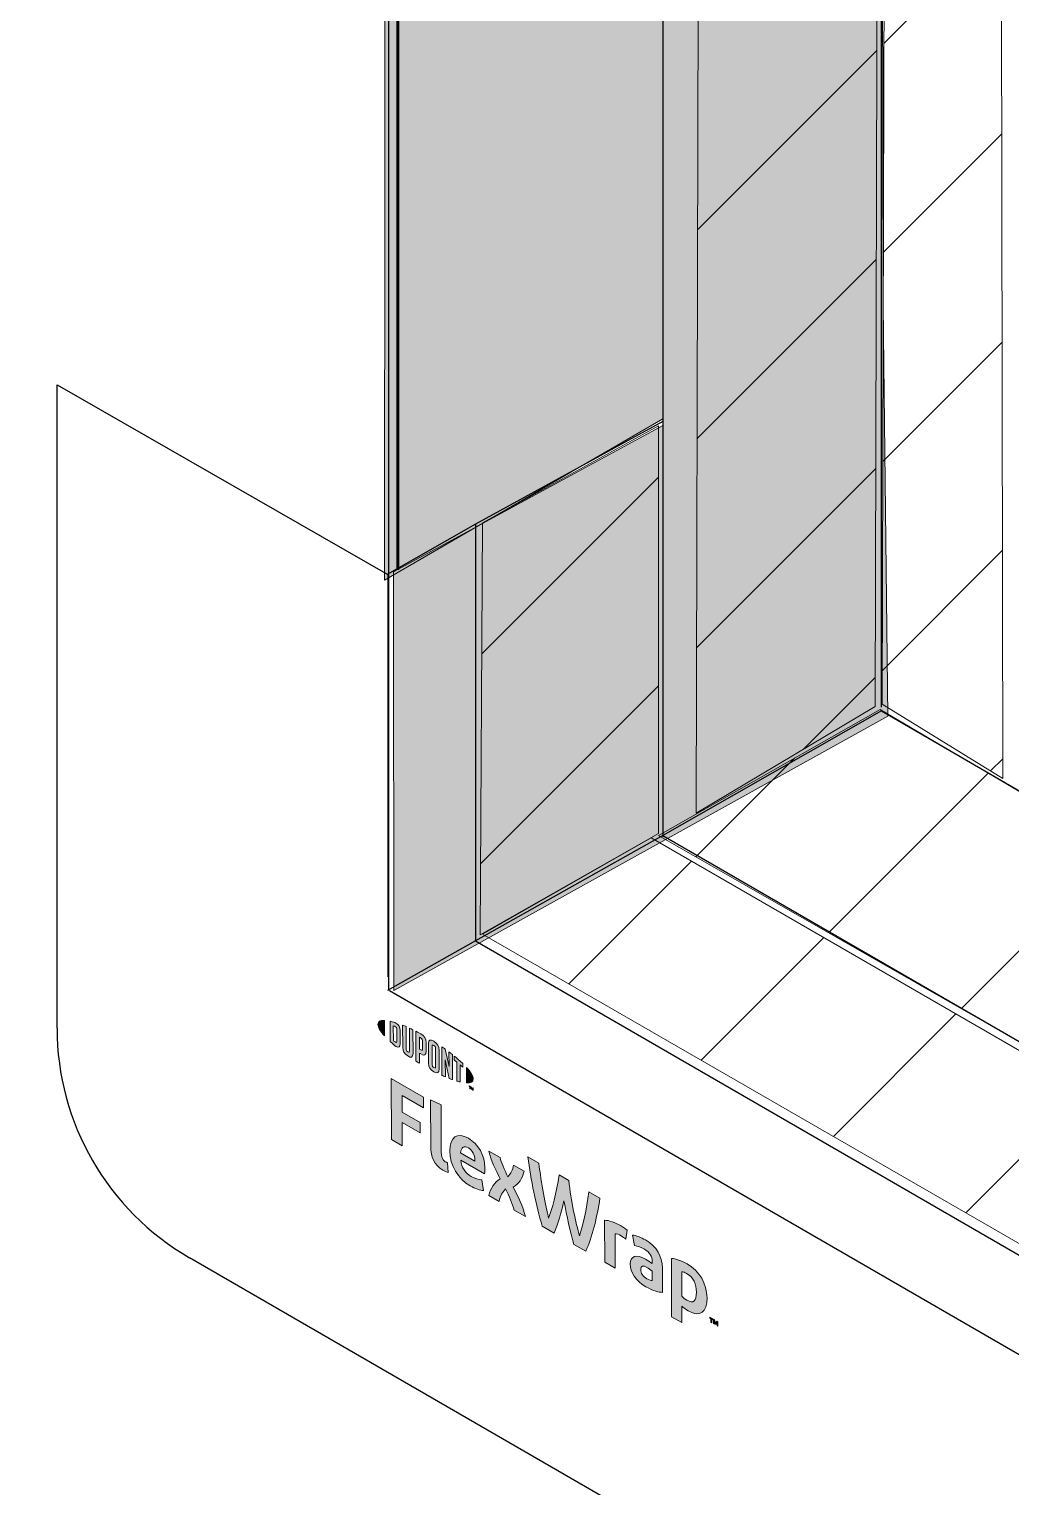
# Model space of a CAD drawing. Extents: x -1328 to 5679, y -4611 to 1603.
# Drawn here: x -146.6 to -80.1, y -2675.6 to -2576.7 of the extents above; entities that cross this region are included whole.
import ezdxf

# ---------------------------------------------------------------- set-up
doc = ezdxf.new("R2010")
doc.units = 0
doc.header["$MEASUREMENT"] = 0
for name, color, linetype, lineweight in [('G-ANNO-TTLB', 7, 'Continuous', 0), ('Layer 12', 7, 'Continuous', 0), ('TYVEK', 7, 'Continuous', 0)]:
    doc.layers.add(name, color=color, linetype=linetype, lineweight=lineweight)
pattern_1 = [(45, (0, 0), (-7.071067, 7.07107), [])]

# ---------------------------------------------------------------- blocks, each defined once
blk = doc.blocks.new('Block_71')
at = {"layer": 'TYVEK', "color": 18, "lineweight": 25, "true_color": 0x000000}
for points in [[(-103.062, -2631.204)], [(-116.344, -2638.543)]]:
    blk.add_lwpolyline(points, dxfattribs=at)
blk = doc.blocks.new('Block_130')
at = {"layer": 'TYVEK', "true_color": 0x003b71, "transparency": 33554687}
h = blk.add_hatch(color=156, dxfattribs=at)
h.dxf.hatch_style = 2
edge = h.paths.add_edge_path()
edge.add_spline(control_points=[(-122.042, -2652.023), (-122.042, -2652.023), (-122.052, -2647.883), (-122.052, -2647.883), (-122.052, -2647.883), (-119.867, -2649.137), (-119.867, -2649.137), (-119.867, -2649.137), (-119.865, -2649.859), (-119.865, -2649.859), (-119.865, -2649.859), (-121.317, -2649.025), (-121.317, -2649.025), (-121.317, -2649.025), (-121.314, -2650.149), (-121.314, -2650.149), (-121.314, -2650.149), (-120.093, -2650.85), (-120.093, -2650.85), (-120.093, -2650.85), (-120.091, -2651.572), (-120.091, -2651.572), (-120.091, -2651.572), (-121.312, -2650.871), (-121.312, -2650.871), (-121.312, -2650.871), (-121.308, -2652.445), (-121.308, -2652.445), (-121.308, -2652.445), (-122.042, -2652.023), (-122.042, -2652.023)], knot_values=[0, 0, 0, 0, 1, 1, 1, 2, 2, 2, 3, 3, 3, 4, 4, 4, 5, 5, 5, 6, 6, 6, 7, 7, 7, 8, 8, 8, 9, 9, 9, 10, 10, 10, 10], degree=3, periodic=0)
h = blk.add_hatch(color=156, dxfattribs=at)
h.dxf.hatch_style = 2
edge = h.paths.add_edge_path()
edge.add_spline(control_points=[(-118.669, -2652.867), (-118.668, -2653.186), (-118.596, -2653.399), (-118.391, -2653.517), (-118.34, -2653.546), (-118.288, -2653.57), (-118.242, -2653.585), (-118.242, -2653.585), (-118.189, -2654.259), (-118.189, -2654.259), (-118.287, -2654.227), (-118.446, -2654.159), (-118.548, -2654.1), (-119.138, -2653.761), (-119.375, -2653.182), (-119.377, -2652.472), (-119.377, -2652.472), (-119.385, -2649.313), (-119.385, -2649.313), (-119.385, -2649.313), (-118.677, -2649.673), (-118.677, -2649.673), (-118.677, -2649.673), (-118.669, -2652.867), (-118.669, -2652.867)], knot_values=[0, 0, 0, 0, 1, 1, 1, 2, 2, 2, 3, 3, 3, 4, 4, 4, 5, 5, 5, 6, 6, 6, 7, 7, 7, 8, 8, 8, 8], degree=3, periodic=0)
h = blk.add_hatch(color=156, dxfattribs=at)
h.dxf.hatch_style = 2
edge = h.paths.add_edge_path()
edge.add_spline(control_points=[(-117.358, -2652.917), (-117.358, -2652.917), (-116.383, -2653.477), (-116.383, -2653.477), (-116.383, -2653.477), (-116.383, -2653.406), (-116.383, -2653.406), (-116.384, -2653.074), (-116.538, -2652.743), (-116.82, -2652.581), (-117.118, -2652.411), (-117.312, -2652.541), (-117.358, -2652.917)], knot_values=[0, 0, 0, 0, 1, 1, 1, 2, 2, 2, 3, 3, 3, 4, 4, 4, 4], degree=3, periodic=0)
edge = h.paths.add_edge_path()
edge.add_spline(control_points=[(-115.799, -2655.478), (-116.024, -2655.466), (-116.358, -2655.358), (-116.696, -2655.163), (-117.522, -2654.689), (-118.088, -2653.762), (-118.09, -2652.78), (-118.093, -2651.839), (-117.576, -2651.498), (-116.822, -2651.931), (-116.15, -2652.317), (-115.707, -2653.12), (-115.705, -2653.913), (-115.705, -2654.09), (-115.715, -2654.238), (-115.725, -2654.351), (-115.725, -2654.351), (-117.346, -2653.42), (-117.346, -2653.42), (-117.278, -2653.931), (-117.037, -2654.283), (-116.626, -2654.518), (-116.375, -2654.663), (-116.134, -2654.736), (-115.913, -2654.756), (-115.913, -2654.756), (-115.799, -2655.478), (-115.799, -2655.478)], knot_values=[0, 0, 0, 0, 1, 1, 1, 2, 2, 2, 3, 3, 3, 4, 4, 4, 5, 5, 5, 6, 6, 6, 7, 7, 7, 8, 8, 8, 9, 9, 9, 9], degree=3, periodic=0)
h = blk.add_hatch(color=156, dxfattribs=at)
h.dxf.hatch_style = 2
edge = h.paths.add_edge_path()
edge.add_spline(control_points=[(-114.659, -2654.679), (-115.003, -2654.044), (-115.276, -2653.48), (-115.437, -2652.797), (-115.437, -2652.797), (-114.672, -2653.236), (-114.672, -2653.236), (-114.605, -2653.54), (-114.378, -2654.072), (-114.152, -2654.539), (-113.963, -2654.323), (-113.799, -2654.068), (-113.764, -2653.757), (-113.764, -2653.757), (-113.046, -2654.169), (-113.046, -2654.169), (-113.178, -2654.708), (-113.403, -2655.01), (-113.786, -2655.245), (-113.416, -2655.936), (-113.163, -2656.494), (-112.951, -2657.242), (-112.951, -2657.242), (-113.716, -2656.803), (-113.716, -2656.803), (-113.824, -2656.41), (-114.082, -2655.819), (-114.298, -2655.37), (-114.492, -2655.584), (-114.676, -2655.833), (-114.747, -2656.211), (-114.747, -2656.211), (-115.434, -2655.817), (-115.434, -2655.817), (-115.308, -2655.275), (-115.068, -2654.94), (-114.659, -2654.679)], knot_values=[0, 0, 0, 0, 1, 1, 1, 2, 2, 2, 3, 3, 3, 4, 4, 4, 5, 5, 5, 6, 6, 6, 7, 7, 7, 8, 8, 8, 9, 9, 9, 10, 10, 10, 11, 11, 11, 12, 12, 12, 12], degree=3, periodic=0)
h = blk.add_hatch(color=156, dxfattribs=at)
h.dxf.hatch_style = 2
edge = h.paths.add_edge_path()
edge.add_spline(control_points=[(-108.657, -2655.573), (-108.657, -2655.573), (-107.908, -2656.003), (-107.908, -2656.003), (-108.1, -2657.269), (-108.434, -2658.701), (-108.868, -2659.587), (-108.868, -2659.587), (-109.673, -2659.124), (-109.673, -2659.124), (-109.926, -2658.241), (-110.154, -2657.241), (-110.346, -2656.162), (-110.539, -2657.021), (-110.758, -2657.763), (-111.012, -2658.356), (-111.012, -2658.356), (-111.818, -2657.893), (-111.818, -2657.893), (-112.231, -2656.522), (-112.599, -2654.686), (-112.792, -2653.199), (-112.792, -2653.199), (-112.048, -2653.626), (-112.048, -2653.626), (-111.886, -2654.965), (-111.596, -2656.532), (-111.384, -2657.345), (-111.165, -2656.78), (-110.824, -2655.616), (-110.679, -2654.412), (-110.679, -2654.412), (-110.022, -2654.789), (-110.022, -2654.789), (-109.865, -2656.167), (-109.528, -2657.719), (-109.301, -2658.541), (-109.097, -2657.966), (-108.808, -2656.732), (-108.657, -2655.573)], knot_values=[0, 0, 0, 0, 1, 1, 1, 2, 2, 2, 3, 3, 3, 4, 4, 4, 5, 5, 5, 6, 6, 6, 7, 7, 7, 8, 8, 8, 9, 9, 9, 10, 10, 10, 11, 11, 11, 12, 12, 12, 13, 13, 13, 13], degree=3, periodic=0)
h = blk.add_hatch(color=156, dxfattribs=at)
h.dxf.hatch_style = 2
edge = h.paths.add_edge_path()
edge.add_spline(control_points=[(-106.515, -2657.848), (-106.331, -2657.954), (-106.156, -2658.078), (-106.054, -2658.166), (-106.054, -2658.166), (-106.155, -2658.776), (-106.155, -2658.776), (-106.242, -2658.69), (-106.35, -2658.616), (-106.457, -2658.555), (-106.647, -2658.446), (-106.775, -2658.413), (-106.883, -2658.411), (-106.883, -2658.411), (-106.877, -2660.73), (-106.877, -2660.73), (-106.877, -2660.73), (-107.585, -2660.323), (-107.585, -2660.323), (-107.585, -2660.323), (-107.592, -2657.49), (-107.592, -2657.49), (-107.316, -2657.489), (-106.885, -2657.636), (-106.515, -2657.848)], knot_values=[0, 0, 0, 0, 1, 1, 1, 2, 2, 2, 3, 3, 3, 4, 4, 4, 5, 5, 5, 6, 6, 6, 7, 7, 7, 8, 8, 8, 8], degree=3, periodic=0)
h = blk.add_hatch(color=156, dxfattribs=at)
h.dxf.hatch_style = 2
edge = h.paths.add_edge_path()
edge.add_spline(control_points=[(-104.36, -2661.578), (-104.36, -2661.578), (-104.361, -2660.945), (-104.361, -2660.945), (-104.479, -2660.848), (-104.603, -2660.759), (-104.726, -2660.689), (-104.962, -2660.553), (-105.146, -2660.554), (-105.145, -2660.832), (-105.145, -2661.08), (-104.991, -2661.299), (-104.719, -2661.455), (-104.565, -2661.543), (-104.437, -2661.581), (-104.36, -2661.578)], knot_values=[0, 0, 0, 0, 1, 1, 1, 2, 2, 2, 3, 3, 3, 4, 4, 4, 5, 5, 5, 5], degree=3, periodic=0)
edge = h.paths.add_edge_path()
edge.add_spline(control_points=[(-104.789, -2661.999), (-105.492, -2661.596), (-105.847, -2660.996), (-105.848, -2660.464), (-105.85, -2659.878), (-105.435, -2659.774), (-104.819, -2660.121), (-104.676, -2660.204), (-104.491, -2660.333), (-104.363, -2660.431), (-104.363, -2660.431), (-104.363, -2660.289), (-104.363, -2660.289), (-104.364, -2659.928), (-104.544, -2659.653), (-104.888, -2659.456), (-105.113, -2659.326), (-105.354, -2659.229), (-105.564, -2659.209), (-105.564, -2659.209), (-105.694, -2658.496), (-105.694, -2658.496), (-105.474, -2658.517), (-105.12, -2658.649), (-104.807, -2658.829), (-104.053, -2659.262), (-103.677, -2659.938), (-103.675, -2660.737), (-103.675, -2660.737), (-103.671, -2662.381), (-103.671, -2662.381), (-103.881, -2662.385), (-104.276, -2662.294), (-104.789, -2661.999)], knot_values=[0, 0, 0, 0, 1, 1, 1, 2, 2, 2, 3, 3, 3, 4, 4, 4, 5, 5, 5, 6, 6, 6, 7, 7, 7, 8, 8, 8, 9, 9, 9, 10, 10, 10, 11, 11, 11, 11], degree=3, periodic=0)
h = blk.add_hatch(color=156, dxfattribs=at)
h.dxf.hatch_style = 2
edge = h.paths.add_edge_path()
edge.add_spline(control_points=[(-102.026, -2662.912), (-101.574, -2663.172), (-101.365, -2662.973), (-101.366, -2662.364), (-101.367, -2661.831), (-101.563, -2661.364), (-102.03, -2661.096), (-102.158, -2661.023), (-102.251, -2660.999), (-102.358, -2660.985), (-102.358, -2660.985), (-102.354, -2662.641), (-102.354, -2662.641), (-102.257, -2662.744), (-102.174, -2662.827), (-102.026, -2662.912)], knot_values=[0, 0, 0, 0, 1, 1, 1, 2, 2, 2, 3, 3, 3, 4, 4, 4, 5, 5, 5, 5], degree=3, periodic=0)
edge = h.paths.add_edge_path()
edge.add_spline(control_points=[(-101.921, -2663.634), (-102.101, -2663.531), (-102.224, -2663.436), (-102.353, -2663.31), (-102.353, -2663.31), (-102.35, -2664.433), (-102.35, -2664.433), (-102.35, -2664.433), (-103.053, -2664.03), (-103.053, -2664.03), (-103.053, -2664.03), (-103.062, -2660.084), (-103.062, -2660.084), (-102.77, -2660.098), (-102.36, -2660.233), (-101.996, -2660.443), (-101.154, -2660.926), (-100.65, -2661.806), (-100.648, -2662.752), (-100.646, -2663.722), (-101.121, -2664.093), (-101.921, -2663.634)], knot_values=[0, 0, 0, 0, 1, 1, 1, 2, 2, 2, 3, 3, 3, 4, 4, 4, 5, 5, 5, 6, 6, 6, 7, 7, 7, 7], degree=3, periodic=0)
h = blk.add_hatch(color=156, dxfattribs=at)
h.dxf.hatch_style = 2
edge = h.paths.add_edge_path()
edge.add_spline(control_points=[(-100.14, -2664.239), (-100.113, -2664.326), (-100.089, -2664.393), (-100.058, -2664.463), (-100.028, -2664.428), (-100.006, -2664.388), (-99.981, -2664.33), (-99.981, -2664.33), (-99.907, -2664.372), (-99.907, -2664.372), (-99.907, -2664.372), (-99.906, -2664.678), (-99.906, -2664.678), (-99.906, -2664.678), (-99.971, -2664.641), (-99.971, -2664.641), (-99.971, -2664.641), (-99.971, -2664.5), (-99.971, -2664.5), (-99.971, -2664.5), (-99.968, -2664.455), (-99.968, -2664.455), (-99.989, -2664.488), (-100.013, -2664.523), (-100.034, -2664.549), (-100.034, -2664.549), (-100.084, -2664.521), (-100.084, -2664.521), (-100.106, -2664.469), (-100.131, -2664.405), (-100.152, -2664.346), (-100.152, -2664.346), (-100.149, -2664.398), (-100.149, -2664.398), (-100.149, -2664.398), (-100.149, -2664.539), (-100.149, -2664.539), (-100.149, -2664.539), (-100.213, -2664.502), (-100.213, -2664.502), (-100.213, -2664.502), (-100.214, -2664.196), (-100.214, -2664.196), (-100.214, -2664.196), (-100.14, -2664.239), (-100.14, -2664.239)], knot_values=[0, 0, 0, 0, 1, 1, 1, 2, 2, 2, 3, 3, 3, 4, 4, 4, 5, 5, 5, 6, 6, 6, 7, 7, 7, 8, 8, 8, 9, 9, 9, 10, 10, 10, 11, 11, 11, 12, 12, 12, 13, 13, 13, 14, 14, 14, 15, 15, 15, 15], degree=3, periodic=0)
edge = h.paths.add_edge_path()
edge.add_spline(control_points=[(-100.386, -2664.165), (-100.386, -2664.165), (-100.457, -2664.124), (-100.457, -2664.124), (-100.457, -2664.124), (-100.457, -2664.057), (-100.457, -2664.057), (-100.457, -2664.057), (-100.243, -2664.18), (-100.243, -2664.18), (-100.243, -2664.18), (-100.243, -2664.247), (-100.243, -2664.247), (-100.243, -2664.247), (-100.314, -2664.206), (-100.314, -2664.206), (-100.314, -2664.206), (-100.314, -2664.444), (-100.314, -2664.444), (-100.314, -2664.444), (-100.385, -2664.403), (-100.385, -2664.403), (-100.385, -2664.403), (-100.386, -2664.165), (-100.386, -2664.165)], knot_values=[0, 0, 0, 0, 1, 1, 1, 2, 2, 2, 3, 3, 3, 4, 4, 4, 5, 5, 5, 6, 6, 6, 7, 7, 7, 8, 8, 8, 8], degree=3, periodic=0)
at = {"layer": 'TYVEK'}
for points, knots in [([(-122.042, -2652.023), (-122.042, -2652.023), (-122.052, -2647.883), (-122.052, -2647.883), (-122.052, -2647.883), (-119.867, -2649.137), (-119.867, -2649.137), (-119.867, -2649.137), (-119.865, -2649.859), (-119.865, -2649.859), (-119.865, -2649.859), (-121.317, -2649.025), (-121.317, -2649.025), (-121.317, -2649.025), (-121.314, -2650.149), (-121.314, -2650.149), (-121.314, -2650.149), (-120.093, -2650.85), (-120.093, -2650.85), (-120.093, -2650.85), (-120.091, -2651.572), (-120.091, -2651.572), (-120.091, -2651.572), (-121.312, -2650.871), (-121.312, -2650.871), (-121.312, -2650.871), (-121.308, -2652.445), (-121.308, -2652.445), (-121.308, -2652.445), (-122.042, -2652.023), (-122.042, -2652.023)], [0, 0, 0, 0, 1, 1, 1, 2, 2, 2, 3, 3, 3, 4, 4, 4, 5, 5, 5, 6, 6, 6, 7, 7, 7, 8, 8, 8, 9, 9, 9, 10, 10, 10, 10]), ([(-118.669, -2652.867), (-118.668, -2653.186), (-118.596, -2653.399), (-118.391, -2653.517), (-118.34, -2653.546), (-118.288, -2653.57), (-118.242, -2653.585), (-118.242, -2653.585), (-118.189, -2654.259), (-118.189, -2654.259), (-118.287, -2654.227), (-118.446, -2654.159), (-118.548, -2654.1), (-119.138, -2653.761), (-119.375, -2653.182), (-119.377, -2652.472), (-119.377, -2652.472), (-119.385, -2649.313), (-119.385, -2649.313), (-119.385, -2649.313), (-118.677, -2649.673), (-118.677, -2649.673), (-118.677, -2649.673), (-118.669, -2652.867), (-118.669, -2652.867)], [0, 0, 0, 0, 1, 1, 1, 2, 2, 2, 3, 3, 3, 4, 4, 4, 5, 5, 5, 6, 6, 6, 7, 7, 7, 8, 8, 8, 8]), ([(-115.799, -2655.478), (-116.024, -2655.466), (-116.358, -2655.358), (-116.696, -2655.163), (-117.522, -2654.689), (-118.088, -2653.762), (-118.09, -2652.78), (-118.093, -2651.839), (-117.576, -2651.498), (-116.822, -2651.931), (-116.15, -2652.317), (-115.707, -2653.12), (-115.705, -2653.913), (-115.705, -2654.09), (-115.715, -2654.238), (-115.725, -2654.351), (-115.725, -2654.351), (-117.346, -2653.42), (-117.346, -2653.42), (-117.278, -2653.931), (-117.037, -2654.283), (-116.626, -2654.518), (-116.375, -2654.663), (-116.134, -2654.736), (-115.913, -2654.756), (-115.913, -2654.756), (-115.799, -2655.478), (-115.799, -2655.478)], [0, 0, 0, 0, 1, 1, 1, 2, 2, 2, 3, 3, 3, 4, 4, 4, 5, 5, 5, 6, 6, 6, 7, 7, 7, 8, 8, 8, 9, 9, 9, 9]), ([(-117.358, -2652.917), (-117.358, -2652.917), (-116.383, -2653.477), (-116.383, -2653.477), (-116.383, -2653.477), (-116.383, -2653.406), (-116.383, -2653.406), (-116.384, -2653.074), (-116.538, -2652.743), (-116.82, -2652.581), (-117.118, -2652.411), (-117.312, -2652.541), (-117.358, -2652.917)], [0, 0, 0, 0, 1, 1, 1, 2, 2, 2, 3, 3, 3, 4, 4, 4, 4]), ([(-114.659, -2654.679), (-115.003, -2654.044), (-115.276, -2653.48), (-115.437, -2652.797), (-115.437, -2652.797), (-114.672, -2653.236), (-114.672, -2653.236), (-114.605, -2653.54), (-114.378, -2654.072), (-114.152, -2654.539), (-113.963, -2654.323), (-113.799, -2654.068), (-113.764, -2653.757), (-113.764, -2653.757), (-113.046, -2654.169), (-113.046, -2654.169), (-113.178, -2654.708), (-113.403, -2655.01), (-113.786, -2655.245), (-113.416, -2655.936), (-113.163, -2656.494), (-112.951, -2657.242), (-112.951, -2657.242), (-113.716, -2656.803), (-113.716, -2656.803), (-113.824, -2656.41), (-114.082, -2655.819), (-114.298, -2655.37), (-114.492, -2655.584), (-114.676, -2655.833), (-114.747, -2656.211), (-114.747, -2656.211), (-115.434, -2655.817), (-115.434, -2655.817), (-115.308, -2655.275), (-115.068, -2654.94), (-114.659, -2654.679)], [0, 0, 0, 0, 1, 1, 1, 2, 2, 2, 3, 3, 3, 4, 4, 4, 5, 5, 5, 6, 6, 6, 7, 7, 7, 8, 8, 8, 9, 9, 9, 10, 10, 10, 11, 11, 11, 12, 12, 12, 12]), ([(-108.657, -2655.573), (-108.657, -2655.573), (-107.908, -2656.003), (-107.908, -2656.003), (-108.1, -2657.269), (-108.434, -2658.701), (-108.868, -2659.587), (-108.868, -2659.587), (-109.673, -2659.124), (-109.673, -2659.124), (-109.926, -2658.241), (-110.154, -2657.241), (-110.346, -2656.162), (-110.539, -2657.021), (-110.758, -2657.763), (-111.012, -2658.356), (-111.012, -2658.356), (-111.818, -2657.893), (-111.818, -2657.893), (-112.231, -2656.522), (-112.599, -2654.686), (-112.792, -2653.199), (-112.792, -2653.199), (-112.048, -2653.626), (-112.048, -2653.626), (-111.886, -2654.965), (-111.596, -2656.532), (-111.384, -2657.345), (-111.165, -2656.78), (-110.824, -2655.616), (-110.679, -2654.412), (-110.679, -2654.412), (-110.022, -2654.789), (-110.022, -2654.789), (-109.865, -2656.167), (-109.528, -2657.719), (-109.301, -2658.541), (-109.097, -2657.966), (-108.808, -2656.732), (-108.657, -2655.573)], [0, 0, 0, 0, 1, 1, 1, 2, 2, 2, 3, 3, 3, 4, 4, 4, 5, 5, 5, 6, 6, 6, 7, 7, 7, 8, 8, 8, 9, 9, 9, 10, 10, 10, 11, 11, 11, 12, 12, 12, 13, 13, 13, 13]), ([(-106.515, -2657.848), (-106.331, -2657.954), (-106.156, -2658.078), (-106.054, -2658.166), (-106.054, -2658.166), (-106.155, -2658.776), (-106.155, -2658.776), (-106.242, -2658.69), (-106.35, -2658.616), (-106.457, -2658.555), (-106.647, -2658.446), (-106.775, -2658.413), (-106.883, -2658.411), (-106.883, -2658.411), (-106.877, -2660.73), (-106.877, -2660.73), (-106.877, -2660.73), (-107.585, -2660.323), (-107.585, -2660.323), (-107.585, -2660.323), (-107.592, -2657.49), (-107.592, -2657.49), (-107.316, -2657.489), (-106.885, -2657.636), (-106.515, -2657.848)], [0, 0, 0, 0, 1, 1, 1, 2, 2, 2, 3, 3, 3, 4, 4, 4, 5, 5, 5, 6, 6, 6, 7, 7, 7, 8, 8, 8, 8]), ([(-104.789, -2661.999), (-105.492, -2661.596), (-105.847, -2660.996), (-105.848, -2660.464), (-105.85, -2659.878), (-105.435, -2659.774), (-104.819, -2660.121), (-104.676, -2660.204), (-104.491, -2660.333), (-104.363, -2660.431), (-104.363, -2660.431), (-104.363, -2660.289), (-104.363, -2660.289), (-104.364, -2659.928), (-104.544, -2659.653), (-104.888, -2659.456), (-105.113, -2659.326), (-105.354, -2659.229), (-105.564, -2659.209), (-105.564, -2659.209), (-105.694, -2658.496), (-105.694, -2658.496), (-105.474, -2658.517), (-105.12, -2658.649), (-104.807, -2658.829), (-104.053, -2659.262), (-103.677, -2659.938), (-103.675, -2660.737), (-103.675, -2660.737), (-103.671, -2662.381), (-103.671, -2662.381), (-103.881, -2662.385), (-104.276, -2662.294), (-104.789, -2661.999)], [0, 0, 0, 0, 1, 1, 1, 2, 2, 2, 3, 3, 3, 4, 4, 4, 5, 5, 5, 6, 6, 6, 7, 7, 7, 8, 8, 8, 9, 9, 9, 10, 10, 10, 11, 11, 11, 11]), ([(-101.921, -2663.634), (-102.101, -2663.531), (-102.224, -2663.436), (-102.353, -2663.31), (-102.353, -2663.31), (-102.35, -2664.433), (-102.35, -2664.433), (-102.35, -2664.433), (-103.053, -2664.03), (-103.053, -2664.03), (-103.053, -2664.03), (-103.062, -2660.084), (-103.062, -2660.084), (-102.77, -2660.098), (-102.36, -2660.233), (-101.996, -2660.443), (-101.154, -2660.926), (-100.65, -2661.806), (-100.648, -2662.752), (-100.646, -2663.722), (-101.121, -2664.093), (-101.921, -2663.634)], [0, 0, 0, 0, 1, 1, 1, 2, 2, 2, 3, 3, 3, 4, 4, 4, 5, 5, 5, 6, 6, 6, 7, 7, 7, 7]), ([(-104.36, -2661.578), (-104.36, -2661.578), (-104.361, -2660.945), (-104.361, -2660.945), (-104.479, -2660.848), (-104.603, -2660.759), (-104.726, -2660.689), (-104.962, -2660.553), (-105.146, -2660.554), (-105.145, -2660.832), (-105.145, -2661.08), (-104.991, -2661.299), (-104.719, -2661.455), (-104.565, -2661.543), (-104.437, -2661.581), (-104.36, -2661.578)], [0, 0, 0, 0, 1, 1, 1, 2, 2, 2, 3, 3, 3, 4, 4, 4, 5, 5, 5, 5]), ([(-102.026, -2662.912), (-101.574, -2663.172), (-101.365, -2662.973), (-101.366, -2662.364), (-101.367, -2661.831), (-101.563, -2661.364), (-102.03, -2661.096), (-102.158, -2661.023), (-102.251, -2660.999), (-102.358, -2660.985), (-102.358, -2660.985), (-102.354, -2662.641), (-102.354, -2662.641), (-102.257, -2662.744), (-102.174, -2662.827), (-102.026, -2662.912)], [0, 0, 0, 0, 1, 1, 1, 2, 2, 2, 3, 3, 3, 4, 4, 4, 5, 5, 5, 5]), ([(-100.386, -2664.165), (-100.386, -2664.165), (-100.457, -2664.124), (-100.457, -2664.124), (-100.457, -2664.124), (-100.457, -2664.057), (-100.457, -2664.057), (-100.457, -2664.057), (-100.243, -2664.18), (-100.243, -2664.18), (-100.243, -2664.18), (-100.243, -2664.247), (-100.243, -2664.247), (-100.243, -2664.247), (-100.314, -2664.206), (-100.314, -2664.206), (-100.314, -2664.206), (-100.314, -2664.444), (-100.314, -2664.444), (-100.314, -2664.444), (-100.385, -2664.403), (-100.385, -2664.403), (-100.385, -2664.403), (-100.386, -2664.165), (-100.386, -2664.165)], [0, 0, 0, 0, 1, 1, 1, 2, 2, 2, 3, 3, 3, 4, 4, 4, 5, 5, 5, 6, 6, 6, 7, 7, 7, 8, 8, 8, 8]), ([(-100.14, -2664.239), (-100.113, -2664.326), (-100.089, -2664.393), (-100.058, -2664.463), (-100.028, -2664.428), (-100.006, -2664.388), (-99.981, -2664.33), (-99.981, -2664.33), (-99.907, -2664.372), (-99.907, -2664.372), (-99.907, -2664.372), (-99.906, -2664.678), (-99.906, -2664.678), (-99.906, -2664.678), (-99.971, -2664.641), (-99.971, -2664.641), (-99.971, -2664.641), (-99.971, -2664.5), (-99.971, -2664.5), (-99.971, -2664.5), (-99.968, -2664.455), (-99.968, -2664.455), (-99.989, -2664.488), (-100.013, -2664.523), (-100.034, -2664.549), (-100.034, -2664.549), (-100.084, -2664.521), (-100.084, -2664.521), (-100.106, -2664.469), (-100.131, -2664.405), (-100.152, -2664.346), (-100.152, -2664.346), (-100.149, -2664.398), (-100.149, -2664.398), (-100.149, -2664.398), (-100.149, -2664.539), (-100.149, -2664.539), (-100.149, -2664.539), (-100.213, -2664.502), (-100.213, -2664.502), (-100.213, -2664.502), (-100.214, -2664.196), (-100.214, -2664.196), (-100.214, -2664.196), (-100.14, -2664.239), (-100.14, -2664.239)], [0, 0, 0, 0, 1, 1, 1, 2, 2, 2, 3, 3, 3, 4, 4, 4, 5, 5, 5, 6, 6, 6, 7, 7, 7, 8, 8, 8, 9, 9, 9, 10, 10, 10, 11, 11, 11, 12, 12, 12, 13, 13, 13, 14, 14, 14, 15, 15, 15, 15])]:
    blk.add_open_spline(points, degree=3, knots=knots, dxfattribs=at)
blk = doc.blocks.new('Block_131')
at = {"layer": 'TYVEK', "true_color": 0x003b71, "transparency": 33554687}
h = blk.add_hatch(color=156, dxfattribs=at)
h.dxf.hatch_style = 2
edge = h.paths.add_edge_path()
edge.add_spline(control_points=[(-122.955, -2644.204), (-122.954, -2644.395), (-122.793, -2644.665), (-122.513, -2644.979), (-122.513, -2644.979), (-122.516, -2643.939), (-122.516, -2643.939), (-122.795, -2643.93), (-122.955, -2644.015), (-122.955, -2644.204)], knot_values=[0, 0, 0, 0, 1, 1, 1, 2, 2, 2, 3, 3, 3, 3], degree=3, periodic=0)
h = blk.add_hatch(color=156, dxfattribs=at)
h.dxf.hatch_style = 2
edge = h.paths.add_edge_path()
edge.add_spline(control_points=[(-121.673, -2645.364), (-121.673, -2645.444), (-121.715, -2645.447), (-121.764, -2645.418), (-121.803, -2645.396), (-121.863, -2645.345), (-121.911, -2645.302), (-121.911, -2645.302), (-121.914, -2644.308), (-121.914, -2644.308), (-121.865, -2644.321), (-121.805, -2644.339), (-121.767, -2644.361), (-121.717, -2644.39), (-121.676, -2644.44), (-121.675, -2644.52), (-121.675, -2644.52), (-121.673, -2645.364), (-121.673, -2645.364)], knot_values=[0, 0, 0, 0, 1, 1, 1, 2, 2, 2, 3, 3, 3, 4, 4, 4, 5, 5, 5, 6, 6, 6, 6], degree=3, periodic=0)
edge = h.paths.add_edge_path()
edge.add_spline(control_points=[(-121.735, -2644.12), (-121.813, -2644.075), (-121.926, -2644.037), (-122.129, -2643.993), (-122.129, -2643.993), (-122.126, -2645.371), (-122.126, -2645.371), (-121.947, -2645.536), (-121.809, -2645.652), (-121.731, -2645.697), (-121.551, -2645.8), (-121.45, -2645.731), (-121.45, -2645.527), (-121.45, -2645.527), (-121.453, -2644.613), (-121.453, -2644.613), (-121.453, -2644.409), (-121.555, -2644.224), (-121.735, -2644.12)], knot_values=[0, 0, 0, 0, 1, 1, 1, 2, 2, 2, 3, 3, 3, 4, 4, 4, 5, 5, 5, 6, 6, 6, 6], degree=3, periodic=0)
h = blk.add_hatch(color=156, dxfattribs=at)
h.dxf.hatch_style = 2
edge = h.paths.add_edge_path()
edge.add_spline(control_points=[(-120.823, -2646.014), (-120.822, -2646.093), (-120.846, -2646.13), (-120.932, -2646.069), (-121.017, -2646.008), (-121.04, -2645.954), (-121.04, -2645.859), (-121.04, -2645.859), (-121.044, -2644.36), (-121.044, -2644.36), (-121.1, -2644.334), (-121.226, -2644.282), (-121.28, -2644.26), (-121.28, -2644.26), (-121.276, -2645.777), (-121.276, -2645.777), (-121.275, -2646.019), (-121.173, -2646.172), (-120.932, -2646.342), (-120.711, -2646.498), (-120.576, -2646.447), (-120.577, -2646.178), (-120.577, -2646.178), (-120.581, -2644.576), (-120.581, -2644.576), (-120.627, -2644.553), (-120.778, -2644.481), (-120.826, -2644.459), (-120.826, -2644.459), (-120.823, -2646.014), (-120.823, -2646.014)], knot_values=[0, 0, 0, 0, 1, 1, 1, 2, 2, 2, 3, 3, 3, 4, 4, 4, 5, 5, 5, 6, 6, 6, 7, 7, 7, 8, 8, 8, 9, 9, 9, 10, 10, 10, 10], degree=3, periodic=0)
h = blk.add_hatch(color=156, dxfattribs=at)
h.dxf.hatch_style = 2
edge = h.paths.add_edge_path()
edge.add_spline(control_points=[(-119.928, -2645.869), (-119.928, -2645.956), (-119.954, -2645.985), (-120.054, -2645.928), (-120.054, -2645.928), (-120.14, -2645.879), (-120.14, -2645.879), (-120.14, -2645.879), (-120.142, -2645.082), (-120.142, -2645.082), (-120.104, -2645.102), (-120.083, -2645.113), (-120.06, -2645.127), (-119.952, -2645.189), (-119.929, -2645.249), (-119.929, -2645.337), (-119.929, -2645.337), (-119.928, -2645.869), (-119.928, -2645.869)], knot_values=[0, 0, 0, 0, 1, 1, 1, 2, 2, 2, 3, 3, 3, 4, 4, 4, 5, 5, 5, 6, 6, 6, 6], degree=3, periodic=0)
edge = h.paths.add_edge_path()
edge.add_spline(control_points=[(-120.047, -2644.853), (-120.089, -2644.829), (-120.245, -2644.745), (-120.389, -2644.673), (-120.389, -2644.673), (-120.384, -2646.691), (-120.384, -2646.691), (-120.335, -2646.722), (-120.207, -2646.803), (-120.138, -2646.845), (-120.138, -2646.845), (-120.139, -2646.159), (-120.139, -2646.159), (-120.139, -2646.159), (-120.043, -2646.214), (-120.043, -2646.214), (-119.786, -2646.361), (-119.679, -2646.29), (-119.679, -2646.033), (-119.679, -2646.033), (-119.681, -2645.439), (-119.681, -2645.439), (-119.682, -2645.188), (-119.802, -2644.993), (-120.047, -2644.853)], knot_values=[0, 0, 0, 0, 1, 1, 1, 2, 2, 2, 3, 3, 3, 4, 4, 4, 5, 5, 5, 6, 6, 6, 7, 7, 7, 8, 8, 8, 8], degree=3, periodic=0)
h = blk.add_hatch(color=156, dxfattribs=at)
h.dxf.hatch_style = 2
edge = h.paths.add_edge_path()
edge.add_spline(control_points=[(-119.048, -2647.079), (-119.048, -2647.158), (-119.071, -2647.186), (-119.158, -2647.139), (-119.247, -2647.091), (-119.272, -2647.033), (-119.272, -2646.95), (-119.272, -2646.95), (-119.275, -2645.692), (-119.275, -2645.692), (-119.275, -2645.609), (-119.251, -2645.577), (-119.161, -2645.632), (-119.074, -2645.685), (-119.051, -2645.741), (-119.051, -2645.82), (-119.051, -2645.82), (-119.048, -2647.079), (-119.048, -2647.079)], knot_values=[0, 0, 0, 0, 1, 1, 1, 2, 2, 2, 3, 3, 3, 4, 4, 4, 5, 5, 5, 6, 6, 6, 6], degree=3, periodic=0)
edge = h.paths.add_edge_path()
edge.add_spline(control_points=[(-119.162, -2645.35), (-119.39, -2645.206), (-119.525, -2645.244), (-119.525, -2645.51), (-119.525, -2645.51), (-119.522, -2646.83), (-119.522, -2646.83), (-119.521, -2647.111), (-119.398, -2647.297), (-119.157, -2647.423), (-118.921, -2647.546), (-118.799, -2647.514), (-118.799, -2647.215), (-118.799, -2647.215), (-118.802, -2645.955), (-118.802, -2645.955), (-118.803, -2645.671), (-118.915, -2645.506), (-119.162, -2645.35)], knot_values=[0, 0, 0, 0, 1, 1, 1, 2, 2, 2, 3, 3, 3, 4, 4, 4, 5, 5, 5, 6, 6, 6, 6], degree=3, periodic=0)
h = blk.add_hatch(color=156, dxfattribs=at)
h.dxf.hatch_style = 2
edge = h.paths.add_edge_path()
edge.add_spline(control_points=[(-118.118, -2647.072), (-118.118, -2647.072), (-118.393, -2645.889), (-118.393, -2645.889), (-118.468, -2645.835), (-118.557, -2645.772), (-118.627, -2645.725), (-118.627, -2645.725), (-118.622, -2647.662), (-118.622, -2647.662), (-118.573, -2647.684), (-118.449, -2647.739), (-118.385, -2647.767), (-118.385, -2647.767), (-118.408, -2646.614), (-118.408, -2646.614), (-118.408, -2646.614), (-118.116, -2647.877), (-118.116, -2647.877), (-118.055, -2647.901), (-117.965, -2647.934), (-117.906, -2647.955), (-117.906, -2647.955), (-117.911, -2646.253), (-117.911, -2646.253), (-117.972, -2646.204), (-118.084, -2646.118), (-118.138, -2646.078), (-118.138, -2646.078), (-118.118, -2647.072), (-118.118, -2647.072)], knot_values=[0, 0, 0, 0, 1, 1, 1, 2, 2, 2, 3, 3, 3, 4, 4, 4, 5, 5, 5, 6, 6, 6, 7, 7, 7, 8, 8, 8, 9, 9, 9, 10, 10, 10, 10], degree=3, periodic=0)
h = blk.add_hatch(color=156, dxfattribs=at)
h.dxf.hatch_style = 2
edge = h.paths.add_edge_path()
edge.add_spline(control_points=[(-117.788, -2646.621), (-117.727, -2646.668), (-117.667, -2646.716), (-117.609, -2646.765), (-117.609, -2646.765), (-117.606, -2648.053), (-117.606, -2648.053), (-117.552, -2648.069), (-117.452, -2648.096), (-117.386, -2648.112), (-117.386, -2648.112), (-117.388, -2646.952), (-117.388, -2646.952), (-117.324, -2647.008), (-117.264, -2647.062), (-117.209, -2647.111), (-117.209, -2647.111), (-117.21, -2646.863), (-117.21, -2646.863), (-117.384, -2646.693), (-117.57, -2646.529), (-117.789, -2646.351), (-117.789, -2646.351), (-117.788, -2646.621), (-117.788, -2646.621)], knot_values=[0, 0, 0, 0, 1, 1, 1, 2, 2, 2, 3, 3, 3, 4, 4, 4, 5, 5, 5, 6, 6, 6, 7, 7, 7, 8, 8, 8, 8], degree=3, periodic=0)
h = blk.add_hatch(color=156, dxfattribs=at)
h.dxf.hatch_style = 2
edge = h.paths.add_edge_path()
edge.add_spline(control_points=[(-116.503, -2647.908), (-116.503, -2648.098), (-116.663, -2648.184), (-116.942, -2648.177), (-116.942, -2648.177), (-116.945, -2647.137), (-116.945, -2647.137), (-116.665, -2647.45), (-116.504, -2647.719), (-116.503, -2647.908)], knot_values=[0, 0, 0, 0, 1, 1, 1, 2, 2, 2, 3, 3, 3, 3], degree=3, periodic=0)
h = blk.add_hatch(color=156, dxfattribs=at)
h.dxf.hatch_style = 2
edge = h.paths.add_edge_path()
edge.add_spline(control_points=[(-116.633, -2648.459), (-116.633, -2648.459), (-116.606, -2648.474), (-116.606, -2648.474), (-116.606, -2648.474), (-116.567, -2648.567), (-116.567, -2648.567), (-116.567, -2648.567), (-116.528, -2648.519), (-116.528, -2648.519), (-116.528, -2648.519), (-116.502, -2648.534), (-116.502, -2648.534), (-116.502, -2648.534), (-116.502, -2648.683), (-116.502, -2648.683), (-116.502, -2648.683), (-116.526, -2648.67), (-116.526, -2648.67), (-116.526, -2648.67), (-116.526, -2648.563), (-116.526, -2648.563), (-116.526, -2648.563), (-116.566, -2648.612), (-116.566, -2648.612), (-116.566, -2648.612), (-116.568, -2648.61), (-116.568, -2648.61), (-116.568, -2648.61), (-116.609, -2648.516), (-116.609, -2648.516), (-116.609, -2648.516), (-116.608, -2648.622), (-116.608, -2648.622), (-116.608, -2648.622), (-116.632, -2648.608), (-116.632, -2648.608), (-116.632, -2648.608), (-116.633, -2648.459), (-116.633, -2648.459)], knot_values=[0, 0, 0, 0, 1, 1, 1, 2, 2, 2, 3, 3, 3, 4, 4, 4, 5, 5, 5, 6, 6, 6, 7, 7, 7, 8, 8, 8, 9, 9, 9, 10, 10, 10, 11, 11, 11, 12, 12, 12, 13, 13, 13, 13], degree=3, periodic=0)
edge = h.paths.add_edge_path()
edge.add_spline(control_points=[(-116.726, -2648.431), (-116.726, -2648.431), (-116.766, -2648.408), (-116.766, -2648.408), (-116.766, -2648.408), (-116.766, -2648.382), (-116.766, -2648.382), (-116.766, -2648.382), (-116.661, -2648.443), (-116.661, -2648.443), (-116.661, -2648.443), (-116.661, -2648.469), (-116.661, -2648.469), (-116.661, -2648.469), (-116.701, -2648.446), (-116.701, -2648.446), (-116.701, -2648.446), (-116.7, -2648.569), (-116.7, -2648.569), (-116.7, -2648.569), (-116.725, -2648.555), (-116.725, -2648.555), (-116.725, -2648.555), (-116.726, -2648.431), (-116.726, -2648.431)], knot_values=[0, 0, 0, 0, 1, 1, 1, 2, 2, 2, 3, 3, 3, 4, 4, 4, 5, 5, 5, 6, 6, 6, 7, 7, 7, 8, 8, 8, 8], degree=3, periodic=0)
at = {"layer": 'TYVEK'}
for points, knots in [([(-122.955, -2644.204), (-122.954, -2644.395), (-122.793, -2644.665), (-122.513, -2644.979), (-122.513, -2644.979), (-122.516, -2643.939), (-122.516, -2643.939), (-122.795, -2643.93), (-122.955, -2644.015), (-122.955, -2644.204)], [0, 0, 0, 0, 1, 1, 1, 2, 2, 2, 3, 3, 3, 3]), ([(-121.735, -2644.12), (-121.813, -2644.075), (-121.926, -2644.037), (-122.129, -2643.993), (-122.129, -2643.993), (-122.126, -2645.371), (-122.126, -2645.371), (-121.947, -2645.536), (-121.809, -2645.652), (-121.731, -2645.697), (-121.551, -2645.8), (-121.45, -2645.731), (-121.45, -2645.527), (-121.45, -2645.527), (-121.453, -2644.613), (-121.453, -2644.613), (-121.453, -2644.409), (-121.555, -2644.224), (-121.735, -2644.12)], [0, 0, 0, 0, 1, 1, 1, 2, 2, 2, 3, 3, 3, 4, 4, 4, 5, 5, 5, 6, 6, 6, 6]), ([(-121.673, -2645.364), (-121.673, -2645.444), (-121.715, -2645.447), (-121.764, -2645.418), (-121.803, -2645.396), (-121.863, -2645.345), (-121.911, -2645.302), (-121.911, -2645.302), (-121.914, -2644.308), (-121.914, -2644.308), (-121.865, -2644.321), (-121.805, -2644.339), (-121.767, -2644.361), (-121.717, -2644.39), (-121.676, -2644.44), (-121.675, -2644.52), (-121.675, -2644.52), (-121.673, -2645.364), (-121.673, -2645.364)], [0, 0, 0, 0, 1, 1, 1, 2, 2, 2, 3, 3, 3, 4, 4, 4, 5, 5, 5, 6, 6, 6, 6]), ([(-120.823, -2646.014), (-120.822, -2646.093), (-120.846, -2646.13), (-120.932, -2646.069), (-121.017, -2646.008), (-121.04, -2645.954), (-121.04, -2645.859), (-121.04, -2645.859), (-121.044, -2644.36), (-121.044, -2644.36), (-121.1, -2644.334), (-121.226, -2644.282), (-121.28, -2644.26), (-121.28, -2644.26), (-121.276, -2645.777), (-121.276, -2645.777), (-121.275, -2646.019), (-121.173, -2646.172), (-120.932, -2646.342), (-120.711, -2646.498), (-120.576, -2646.447), (-120.577, -2646.178), (-120.577, -2646.178), (-120.581, -2644.576), (-120.581, -2644.576), (-120.627, -2644.553), (-120.778, -2644.481), (-120.826, -2644.459), (-120.826, -2644.459), (-120.823, -2646.014), (-120.823, -2646.014)], [0, 0, 0, 0, 1, 1, 1, 2, 2, 2, 3, 3, 3, 4, 4, 4, 5, 5, 5, 6, 6, 6, 7, 7, 7, 8, 8, 8, 9, 9, 9, 10, 10, 10, 10]), ([(-120.047, -2644.853), (-120.089, -2644.829), (-120.245, -2644.745), (-120.389, -2644.673), (-120.389, -2644.673), (-120.384, -2646.691), (-120.384, -2646.691), (-120.335, -2646.722), (-120.207, -2646.803), (-120.138, -2646.845), (-120.138, -2646.845), (-120.139, -2646.159), (-120.139, -2646.159), (-120.139, -2646.159), (-120.043, -2646.214), (-120.043, -2646.214), (-119.786, -2646.361), (-119.679, -2646.29), (-119.679, -2646.033), (-119.679, -2646.033), (-119.681, -2645.439), (-119.681, -2645.439), (-119.682, -2645.188), (-119.802, -2644.993), (-120.047, -2644.853)], [0, 0, 0, 0, 1, 1, 1, 2, 2, 2, 3, 3, 3, 4, 4, 4, 5, 5, 5, 6, 6, 6, 7, 7, 7, 8, 8, 8, 8]), ([(-119.928, -2645.869), (-119.928, -2645.956), (-119.954, -2645.985), (-120.054, -2645.928), (-120.054, -2645.928), (-120.14, -2645.879), (-120.14, -2645.879), (-120.14, -2645.879), (-120.142, -2645.082), (-120.142, -2645.082), (-120.104, -2645.102), (-120.083, -2645.113), (-120.06, -2645.127), (-119.952, -2645.189), (-119.929, -2645.249), (-119.929, -2645.337), (-119.929, -2645.337), (-119.928, -2645.869), (-119.928, -2645.869)], [0, 0, 0, 0, 1, 1, 1, 2, 2, 2, 3, 3, 3, 4, 4, 4, 5, 5, 5, 6, 6, 6, 6]), ([(-119.162, -2645.35), (-119.39, -2645.206), (-119.525, -2645.244), (-119.525, -2645.51), (-119.525, -2645.51), (-119.522, -2646.83), (-119.522, -2646.83), (-119.521, -2647.111), (-119.398, -2647.297), (-119.157, -2647.423), (-118.921, -2647.546), (-118.799, -2647.514), (-118.799, -2647.215), (-118.799, -2647.215), (-118.802, -2645.955), (-118.802, -2645.955), (-118.803, -2645.671), (-118.915, -2645.506), (-119.162, -2645.35)], [0, 0, 0, 0, 1, 1, 1, 2, 2, 2, 3, 3, 3, 4, 4, 4, 5, 5, 5, 6, 6, 6, 6]), ([(-119.048, -2647.079), (-119.048, -2647.158), (-119.071, -2647.186), (-119.158, -2647.139), (-119.247, -2647.091), (-119.272, -2647.033), (-119.272, -2646.95), (-119.272, -2646.95), (-119.275, -2645.692), (-119.275, -2645.692), (-119.275, -2645.609), (-119.251, -2645.577), (-119.161, -2645.632), (-119.074, -2645.685), (-119.051, -2645.741), (-119.051, -2645.82), (-119.051, -2645.82), (-119.048, -2647.079), (-119.048, -2647.079)], [0, 0, 0, 0, 1, 1, 1, 2, 2, 2, 3, 3, 3, 4, 4, 4, 5, 5, 5, 6, 6, 6, 6]), ([(-118.118, -2647.072), (-118.118, -2647.072), (-118.393, -2645.889), (-118.393, -2645.889), (-118.468, -2645.835), (-118.557, -2645.772), (-118.627, -2645.725), (-118.627, -2645.725), (-118.622, -2647.662), (-118.622, -2647.662), (-118.573, -2647.684), (-118.449, -2647.739), (-118.385, -2647.767), (-118.385, -2647.767), (-118.408, -2646.614), (-118.408, -2646.614), (-118.408, -2646.614), (-118.116, -2647.877), (-118.116, -2647.877), (-118.055, -2647.901), (-117.965, -2647.934), (-117.906, -2647.955), (-117.906, -2647.955), (-117.911, -2646.253), (-117.911, -2646.253), (-117.972, -2646.204), (-118.084, -2646.118), (-118.138, -2646.078), (-118.138, -2646.078), (-118.118, -2647.072), (-118.118, -2647.072)], [0, 0, 0, 0, 1, 1, 1, 2, 2, 2, 3, 3, 3, 4, 4, 4, 5, 5, 5, 6, 6, 6, 7, 7, 7, 8, 8, 8, 9, 9, 9, 10, 10, 10, 10]), ([(-117.788, -2646.621), (-117.727, -2646.668), (-117.667, -2646.716), (-117.609, -2646.765), (-117.609, -2646.765), (-117.606, -2648.053), (-117.606, -2648.053), (-117.552, -2648.069), (-117.452, -2648.096), (-117.386, -2648.112), (-117.386, -2648.112), (-117.388, -2646.952), (-117.388, -2646.952), (-117.324, -2647.008), (-117.264, -2647.062), (-117.209, -2647.111), (-117.209, -2647.111), (-117.21, -2646.863), (-117.21, -2646.863), (-117.384, -2646.693), (-117.57, -2646.529), (-117.789, -2646.351), (-117.789, -2646.351), (-117.788, -2646.621), (-117.788, -2646.621)], [0, 0, 0, 0, 1, 1, 1, 2, 2, 2, 3, 3, 3, 4, 4, 4, 5, 5, 5, 6, 6, 6, 7, 7, 7, 8, 8, 8, 8]), ([(-116.503, -2647.908), (-116.503, -2648.098), (-116.663, -2648.184), (-116.942, -2648.177), (-116.942, -2648.177), (-116.945, -2647.137), (-116.945, -2647.137), (-116.665, -2647.45), (-116.504, -2647.719), (-116.503, -2647.908)], [0, 0, 0, 0, 1, 1, 1, 2, 2, 2, 3, 3, 3, 3]), ([(-116.726, -2648.431), (-116.726, -2648.431), (-116.766, -2648.408), (-116.766, -2648.408), (-116.766, -2648.408), (-116.766, -2648.382), (-116.766, -2648.382), (-116.766, -2648.382), (-116.661, -2648.443), (-116.661, -2648.443), (-116.661, -2648.443), (-116.661, -2648.469), (-116.661, -2648.469), (-116.661, -2648.469), (-116.701, -2648.446), (-116.701, -2648.446), (-116.701, -2648.446), (-116.7, -2648.569), (-116.7, -2648.569), (-116.7, -2648.569), (-116.725, -2648.555), (-116.725, -2648.555), (-116.725, -2648.555), (-116.726, -2648.431), (-116.726, -2648.431)], [0, 0, 0, 0, 1, 1, 1, 2, 2, 2, 3, 3, 3, 4, 4, 4, 5, 5, 5, 6, 6, 6, 7, 7, 7, 8, 8, 8, 8]), ([(-116.633, -2648.459), (-116.633, -2648.459), (-116.606, -2648.474), (-116.606, -2648.474), (-116.606, -2648.474), (-116.567, -2648.567), (-116.567, -2648.567), (-116.567, -2648.567), (-116.528, -2648.519), (-116.528, -2648.519), (-116.528, -2648.519), (-116.502, -2648.534), (-116.502, -2648.534), (-116.502, -2648.534), (-116.502, -2648.683), (-116.502, -2648.683), (-116.502, -2648.683), (-116.526, -2648.67), (-116.526, -2648.67), (-116.526, -2648.67), (-116.526, -2648.563), (-116.526, -2648.563), (-116.526, -2648.563), (-116.566, -2648.612), (-116.566, -2648.612), (-116.566, -2648.612), (-116.568, -2648.61), (-116.568, -2648.61), (-116.568, -2648.61), (-116.609, -2648.516), (-116.609, -2648.516), (-116.609, -2648.516), (-116.608, -2648.622), (-116.608, -2648.622), (-116.608, -2648.622), (-116.632, -2648.608), (-116.632, -2648.608), (-116.632, -2648.608), (-116.633, -2648.459), (-116.633, -2648.459)], [0, 0, 0, 0, 1, 1, 1, 2, 2, 2, 3, 3, 3, 4, 4, 4, 5, 5, 5, 6, 6, 6, 7, 7, 7, 8, 8, 8, 9, 9, 9, 10, 10, 10, 11, 11, 11, 12, 12, 12, 13, 13, 13, 13])]:
    blk.add_open_spline(points, degree=3, knots=knots, dxfattribs=at)
blk = doc.blocks.new('Block_129')
at = {"layer": 'TYVEK'}
for name in ['Block_131', 'Block_130']:
    blk.add_blockref(name, (0, 0), dxfattribs=at)

msp = doc.modelspace()

# ---------------------------------------------------------------- hatches: boundary and pattern name
at = {"layer": 'G-ANNO-TTLB', "true_color": 0xff00ff, "transparency": 33554687}
h = msp.add_hatch(color=6, dxfattribs=at)
edge = h.paths.add_edge_path()
edge.add_spline(control_points=[(1601.482, -3473.689), (1601.482, -3473.689), (-1328.036, -3473.689), (-1328.036, -3473.689), (-1328.036, -3473.689), (-1328.036, -1016.689), (-1328.036, -1016.689), (-1328.036, -1016.689), (1601.482, -1016.689), (1601.482, -1016.689), (1601.482, -1016.689), (1601.482, -3473.689), (1601.482, -3473.689)], knot_values=[0, 0, 0, 0, 1, 1, 1, 2, 2, 2, 3, 3, 3, 4, 4, 4, 4], degree=3, periodic=0)
edge = h.paths.add_edge_path()
edge.add_spline(control_points=[(-1319.036, -1025.689), (-1319.036, -1025.689), (-1319.036, -3464.689), (-1319.036, -3464.689), (-1319.036, -3464.689), (1592.482, -3464.689), (1592.482, -3464.689), (1592.482, -3464.689), (1592.482, -1025.689), (1592.482, -1025.689), (1592.482, -1025.689), (-1319.036, -1025.689), (-1319.036, -1025.689)], knot_values=[0, 0, 0, 0, 1, 1, 1, 2, 2, 2, 3, 3, 3, 4, 4, 4, 4], degree=3, periodic=0)
edge.add_line((-1319.036, -1025.689), (-1319.036, -1025.689))
at = {"layer": 'Layer 12', "true_color": 0x848484, "transparency": 33554495}
h = msp.add_hatch(color=252, dxfattribs=at)
h.dxf.hatch_style = 2
h.paths.add_polyline_path([(-122.513, -2614.082), (-122.393, -2471.045), (-103.65, -2481.274), (-103.639, -2603.145)])
at = {"layer": 'Layer 12', "true_color": 0x848484, "transparency": 33554457}
h = msp.add_hatch(color=252, dxfattribs=at)
h.dxf.hatch_style = 2
h.paths.add_polyline_path([(-88.706, -2595.473), (-88.706, -2595.473), (-88.908, -2489.996), (-103.65, -2481.274), (-103.646, -2603.594), (-121.907, -2613.52), (-121.871, -2641.903), (-88.399, -2623.31)])
at = {"layer": 'Layer 12', "true_color": 0x000000, "transparency": 33554687}
h = msp.add_hatch(dxfattribs=at)
h.set_pattern_fill('_U', color=18, scale=10, angle=44.99999, style=2, pattern_type=0)
h.set_pattern_definition(pattern_1)
h.paths.add_polyline_path([(-89.249, -2622.638), (-101.394, -2629.892), (-101.02, -2483.29), (-88.908, -2489.996)])
h = msp.add_hatch(dxfattribs=at)
h.set_pattern_fill('_U', color=18, scale=10, angle=44.99999, style=2, pattern_type=0)
h.set_pattern_definition(pattern_1)
h.paths.add_polyline_path([(-80.604, -2627.526), (-88.782, -2622.488), (-88.425, -2489.74), (-80.831, -2495.255)])
h = msp.add_hatch(dxfattribs=at)
h.set_pattern_fill('_U', color=18, scale=10, angle=44.99999, style=2, pattern_type=0)
h.set_pattern_definition(pattern_1)
h.paths.add_polyline_path([(-103.933, -2631.26), (-116.016, -2638.138), (-115.868, -2610.199), (-103.939, -2603.611)])
h = msp.add_hatch(dxfattribs=at)
h.set_pattern_fill('_U', color=18, scale=10, angle=44.99999, style=2, pattern_type=0)
h.set_pattern_definition(pattern_1)
h.paths.add_polyline_path([(-40.224, -2667.868), (-103.935, -2631.399), (-88.922, -2622.85), (-40.224, -2651.536)])
h = msp.add_hatch(dxfattribs=at)
h.set_pattern_fill('_U', color=18, scale=10, angle=44.99999, style=2, pattern_type=0)
h.set_pattern_definition(pattern_1)
h.paths.add_polyline_path([(-40.218, -2668.679), (-40.002, -2681.852), (-115.869, -2638.091), (-104.427, -2631.564)])

# ---------------------------------------------------------------- linework, layer by layer
at = {"layer": 'G-ANNO-TTLB'}
for points in [[(1601.482, -3473.689), (1601.482, -3473.689), (-1328.036, -3473.689), (-1328.036, -3473.689), (-1328.036, -3473.689), (-1328.036, -1016.689), (-1328.036, -1016.689), (-1328.036, -1016.689), (1601.482, -1016.689), (1601.482, -1016.689), (1601.482, -1016.689), (1601.482, -3473.689), (1601.482, -3473.689)], [(-1319.036, -1025.689), (-1319.036, -1025.689), (-1319.036, -3464.689), (-1319.036, -3464.689), (-1319.036, -3464.689), (1592.482, -3464.689), (1592.482, -3464.689), (1592.482, -3464.689), (1592.482, -1025.689), (1592.482, -1025.689), (1592.482, -1025.689), (-1319.036, -1025.689), (-1319.036, -1025.689)]]:
    msp.add_open_spline(points, degree=3, knots=[0, 0, 0, 0, 1, 1, 1, 2, 2, 2, 3, 3, 3, 4, 4, 4, 4], dxfattribs=at)
at = {"layer": 'Layer 12'}
for points in [[(-122.513, -2614.082), (-122.393, -2471.045), (-103.65, -2481.274), (-103.639, -2603.145)], [(-88.706, -2595.473), (-88.706, -2595.473), (-88.908, -2489.996), (-103.65, -2481.274), (-103.646, -2603.594), (-121.907, -2613.52), (-121.871, -2641.903), (-88.399, -2623.31)], [(-89.249, -2622.638), (-101.394, -2629.892), (-101.02, -2483.29), (-88.908, -2489.996)], [(-80.604, -2627.526), (-88.782, -2622.488), (-88.425, -2489.74), (-80.831, -2495.255)], [(-103.933, -2631.26), (-116.016, -2638.138), (-115.868, -2610.199), (-103.939, -2603.611)], [(-40.224, -2667.868), (-103.935, -2631.399), (-88.922, -2622.85), (-40.224, -2651.536)], [(-40.218, -2668.679), (-40.002, -2681.852), (-115.869, -2638.091), (-104.427, -2631.564)]]:
    msp.add_lwpolyline(points, close=True, dxfattribs=at)
at = {"layer": 'TYVEK', "color": 18, "lineweight": 25, "true_color": 0x000000}
msp.add_line((-122.219, -2641.91), (-122.219, -2470.446), dxfattribs=at)
at = {"layer": 'TYVEK', "color": 18, "lineweight": 60, "true_color": 0x000000}
msp.add_line((-121.613, -2613.387), (-121.613, -2469.972), dxfattribs=at)
at = {"layer": 'TYVEK', "color": 4, "lineweight": 25, "true_color": 0x00ffff}
for p, q in [((-103.65, -2481.274), (-103.649, -2631.488)), ((-88.82, -2622.694), (-88.82, -2490.271)), ((-144.709, -2644.452), (-144.709, -2600.84)), ((-144.709, -2600.84), (-122.273, -2613.703)), ((-103.649, -2603.329), (-116.345, -2610.286)), ((-103.649, -2603.401), (-103.649, -2631.397)), ((-116.345, -2610.286), (-122.323, -2613.703)), ((-116.345, -2610.286), (-116.344, -2638.543)), ((-122.273, -2613.703), (-122.273, -2640.984)), ((-88.82, -2622.952), (-103.649, -2631.397)), ((-88.82, -2622.952), (-39.535, -2651.534)), ((-103.649, -2631.397), (-116.344, -2638.543)), ((-103.649, -2631.397), (-39.652, -2668.418)), ((-116.344, -2638.543), (-122.311, -2641.903)), ((-116.344, -2638.543), (-39.674, -2682.897)), ((-122.18, -2641.91), (-66.61, -2674.057)), ((-103.78, -2678.512), (-135.721, -2660.035))]:
    msp.add_line(p, q, dxfattribs=at)
msp.add_open_spline([(-144.709, -2644.452), (-144.709, -2650.878), (-141.283, -2656.817), (-135.721, -2660.035)], degree=3, dxfattribs=at)

# ---------------------------------------------------------------- block references
at = {"layer": 'TYVEK'}
for name in ['Block_71', 'Block_129']:
    msp.add_blockref(name, (0, 0), dxfattribs=at)

doc.saveas('drawing.dxf')
